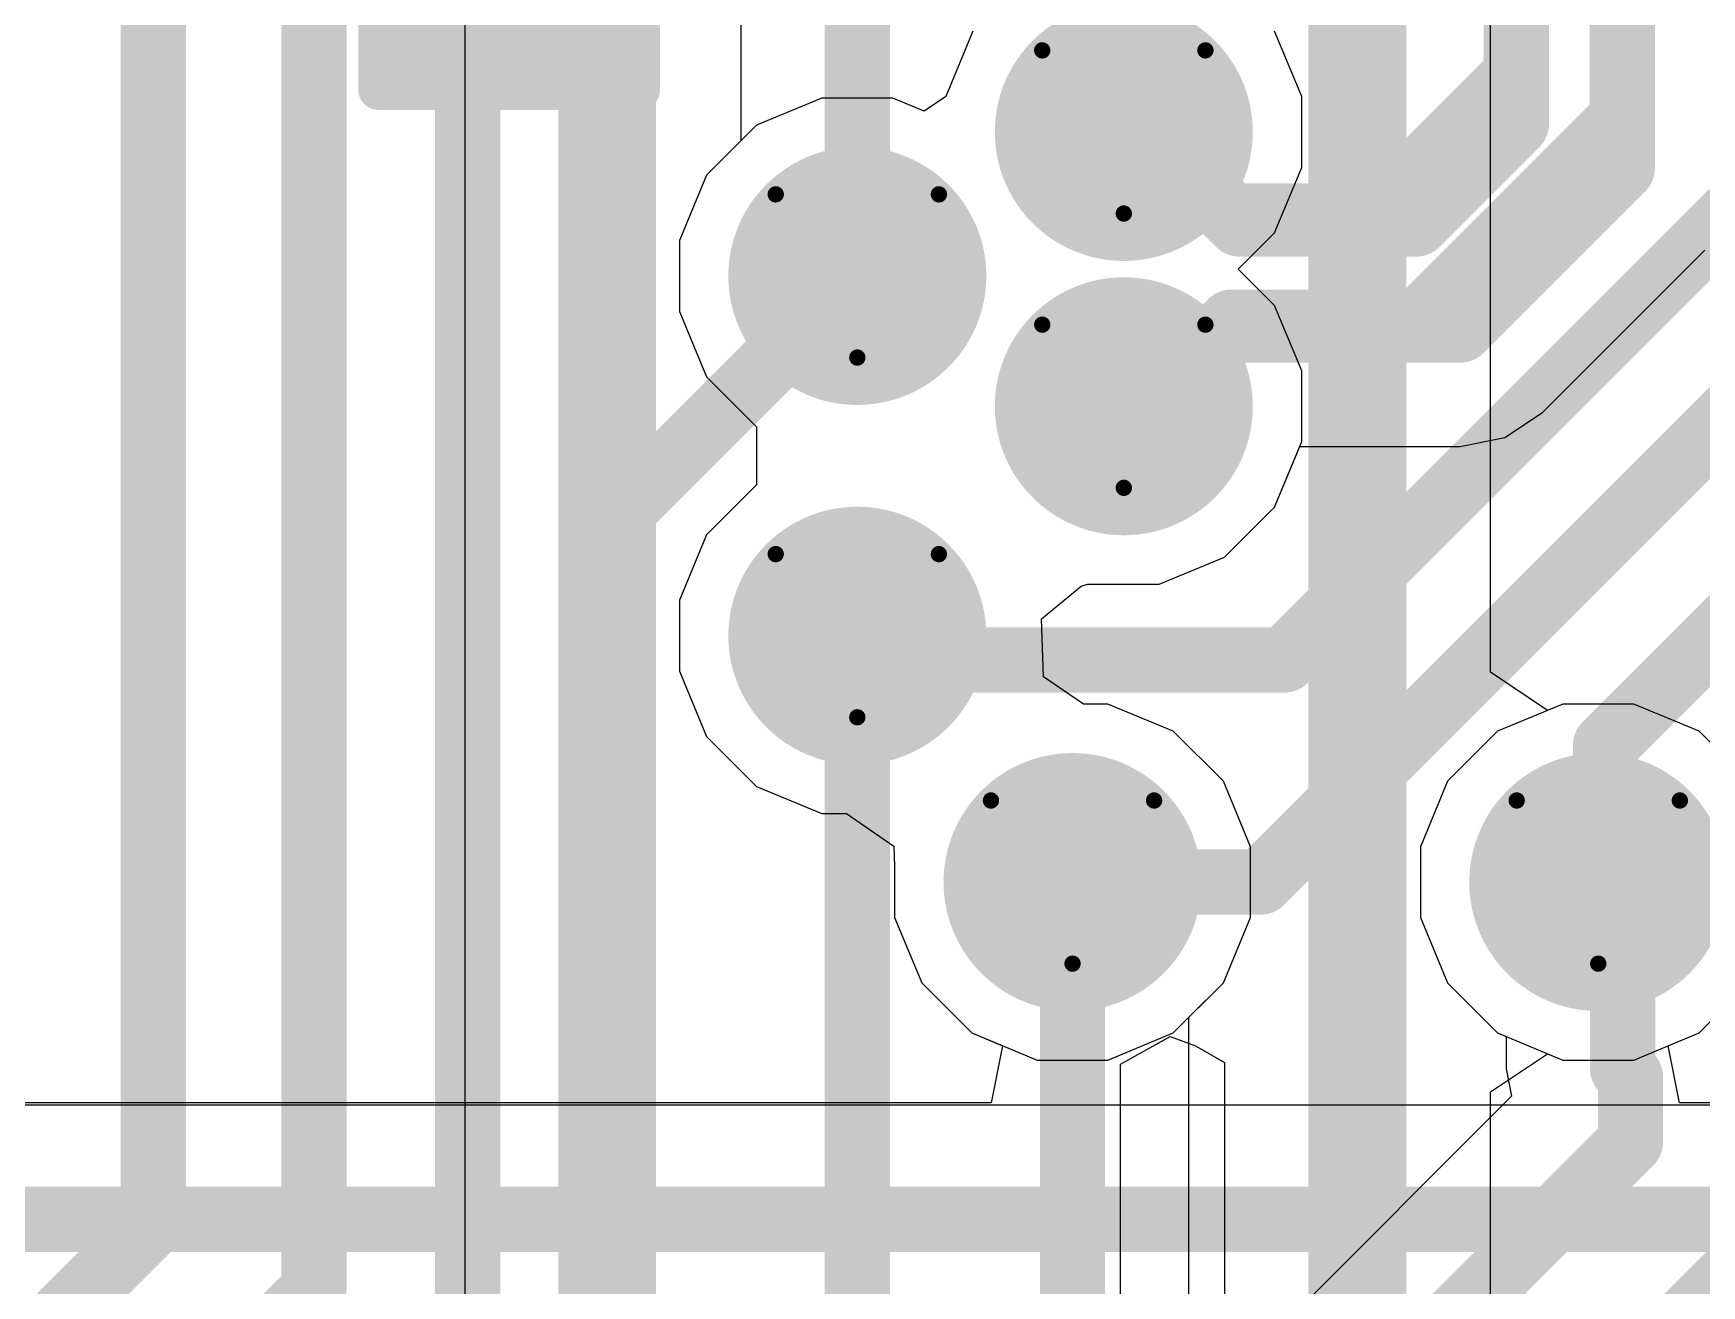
# Model space of a CAD drawing. Header units: inches. Extents: x -6 to 385, y -2 to 102.
# Drawn here: x 42.39 to 47.58, y 26.41 to 30.31 of the extents above; entities that cross this region are included whole.
import ezdxf

# ---------------------------------------------------------------- set-up
doc = ezdxf.new("R2010")
doc.units = ezdxf.units.IN
for name, color, linetype in [('Bottom Layer', 5, 'Continuous'), ('Bottom Overlay', 54, 'Continuous'), ('Bottom Paste', 16, 'Continuous'), ('Bottom Solder', 6, 'Continuous'), ('Drill Drawing', 1, 'Continuous'), ('Layer 1', 16, 'Continuous'), ('Layer 2', 76, 'Continuous'), ('Top Layer', 1, 'Continuous'), ('Top Solder', 216, 'Continuous'), ('Via Holes', 16, 'Continuous')]:
    doc.layers.add(name, color=color, linetype=linetype)

# ---------------------------------------------------------------- blocks, each defined once
blk = doc.blocks.new('C___0402_B_59')
at = {"layer": 'Bottom Layer'}
for points in [[(-0.2413, 0.3175), (-0.2412999999999999, -0.3175), (-0.6985, -0.3175), (-0.6985, 0.3175)], [(0.6985, 0.3175), (0.6985, -0.3175), (0.2413, -0.3175), (0.2412999999999999, 0.3175)]]:
    blk.add_hatch(color=5, dxfattribs=at).paths.add_polyline_path(points)
at = {"layer": 'Bottom Paste'}
for points in [[(-0.2413, 0.3175), (-0.2412999999999999, -0.3175), (-0.6985, -0.3175), (-0.6985, 0.3175)], [(0.6985, 0.3175), (0.6985, -0.3175), (0.2413, -0.3175), (0.2412999999999999, 0.3175)]]:
    blk.add_hatch(color=16, dxfattribs=at).paths.add_polyline_path(points)
at = {"layer": 'Bottom Solder'}
for points in [[(-0.18130012, 0.37749988), (-0.18130012, -0.37749988), (-0.7584998799999999, -0.37749988), (-0.7584998799999999, 0.37749988)], [(0.7584998799999999, 0.37749988), (0.7584998799999999, -0.37749988), (0.18130012, -0.37749988), (0.18130012, 0.37749988)]]:
    blk.add_hatch(color=6, dxfattribs=at).paths.add_polyline_path(points)
at = {"layer": 'Bottom Overlay'}
for points in [[(-0.7874, 0.4064, 0.127, 0.127, 0), (-0.7874, -0.4064, 0.127, 0.127, 0)], [(-0.7874, 0.4064, 0.127, 0.127, 0), (-0.2794, 0.4064, 0.127, 0.127, 0)], [(0.2794, 0.4064, 0.127, 0.127, 0), (0.7874, 0.4064, 0.127, 0.127, 0)], [(0.7874, 0.4064, 0.127, 0.127, 0), (0.7874, -0.4064, 0.127, 0.127, 0)], [(-0.7874, -0.4064, 0.127, 0.127, 0), (-0.2794, -0.4064, 0.127, 0.127, 0)], [(0.2794, -0.4064, 0.127, 0.127, 0), (0.7874, -0.4064, 0.127, 0.127, 0)]]:
    blk.add_lwpolyline(points, format="xyseb", dxfattribs=at)
for points in [[(-0.8191499999999999, 0.4064, 0.0635, 0.0635, 1), (-0.7556499999999999, 0.4064, 0.0635, 0.0635, 1)], [(-0.8191499999999999, 0.4064, 0.0635, 0.0635, 1), (-0.7556499999999999, 0.4064, 0.0635, 0.0635, 1)], [(-0.31115, 0.4064, 0.0635, 0.0635, 1), (-0.24765, 0.4064, 0.0635, 0.0635, 1)], [(0.24765, 0.4064, 0.0635, 0.0635, 1), (0.31115, 0.4064, 0.0635, 0.0635, 1)], [(0.7556499999999999, 0.4064, 0.0635, 0.0635, 1), (0.8191499999999999, 0.4064, 0.0635, 0.0635, 1)], [(0.7556499999999999, 0.4064, 0.0635, 0.0635, 1), (0.8191499999999999, 0.4064, 0.0635, 0.0635, 1)], [(-0.8191499999999999, -0.4064, 0.0635, 0.0635, 1), (-0.7556499999999999, -0.4064, 0.0635, 0.0635, 1)], [(-0.8191499999999999, -0.4064, 0.0635, 0.0635, 1), (-0.7556499999999999, -0.4064, 0.0635, 0.0635, 1)], [(-0.31115, -0.4064, 0.0635, 0.0635, 1), (-0.24765, -0.4064, 0.0635, 0.0635, 1)], [(0.24765, -0.4064, 0.0635, 0.0635, 1), (0.31115, -0.4064, 0.0635, 0.0635, 1)], [(0.7556499999999999, -0.4064, 0.0635, 0.0635, 1), (0.8191499999999999, -0.4064, 0.0635, 0.0635, 1)], [(0.7556499999999999, -0.4064, 0.0635, 0.0635, 1), (0.8191499999999999, -0.4064, 0.0635, 0.0635, 1)]]:
    blk.add_lwpolyline(points, format="xyseb", close=True, dxfattribs=at)

msp = doc.modelspace()

# ---------------------------------------------------------------- hatches: boundary and pattern name
at = {"layer": 'Bottom Layer'}
h = msp.add_hatch(color=5, dxfattribs=at)
edge = h.paths.add_edge_path()
edge.add_arc((45.7807314, 30.00366364), 0.2999994, 0, 360)
h = msp.add_hatch(color=5, dxfattribs=at)
edge = h.paths.add_edge_path()
edge.add_arc((44.95096419999999, 29.55532824), 0.2999994, 0, 360)
h = msp.add_hatch(color=5, dxfattribs=at)
edge = h.paths.add_edge_path()
edge.add_arc((45.7807314, 29.14966484), 0.2999994, 0, 360)
h = msp.add_hatch(color=5, dxfattribs=at)
edge = h.paths.add_edge_path()
edge.add_arc((44.95096419999999, 28.4353), 0.2999994, 0, 360)
h = msp.add_hatch(color=5, dxfattribs=at)
edge = h.paths.add_edge_path()
edge.add_arc((45.62104668, 27.66825048), 0.2999994, 0, 360)
h = msp.add_hatch(color=5, dxfattribs=at)
edge = h.paths.add_edge_path()
edge.add_arc((47.25800048, 27.66825048), 0.2999994, 0, 360)
at = {"layer": 'Bottom Solder'}
h = msp.add_hatch(color=6, dxfattribs=at)
edge = h.paths.add_edge_path()
edge.add_arc((45.7807314, 30.00366364), 0.4015993999999999, 0, 360)
h = msp.add_hatch(color=6, dxfattribs=at)
edge = h.paths.add_edge_path()
edge.add_arc((44.95096419999999, 29.55532824), 0.4015993999999999, 0, 360)
h = msp.add_hatch(color=6, dxfattribs=at)
edge = h.paths.add_edge_path()
edge.add_arc((45.7807314, 29.14966484), 0.4015993999999999, 0, 360)
h = msp.add_hatch(color=6, dxfattribs=at)
edge = h.paths.add_edge_path()
edge.add_arc((44.95096419999999, 28.4353), 0.4015993999999999, 0, 360)
h = msp.add_hatch(color=6, dxfattribs=at)
edge = h.paths.add_edge_path()
edge.add_arc((45.62104668, 27.66825048), 0.4015993999999999, 0, 360)
h = msp.add_hatch(color=6, dxfattribs=at)
edge = h.paths.add_edge_path()
edge.add_arc((47.25800048, 27.66825048), 0.4015993999999999, 0, 360)
at = {"layer": 'Layer 1'}
h = msp.add_hatch(color=16, dxfattribs=at)
edge = h.paths.add_edge_path()
edge.add_arc((45.7807314, 30.00366364), 0.2999994, 0, 360)
h = msp.add_hatch(color=16, dxfattribs=at)
edge = h.paths.add_edge_path()
edge.add_arc((44.95096419999999, 29.55532824), 0.2999994, 0, 360)
h = msp.add_hatch(color=16, dxfattribs=at)
edge = h.paths.add_edge_path()
edge.add_arc((45.7807314, 29.14966484), 0.2999994, 0, 360)
h = msp.add_hatch(color=16, dxfattribs=at)
edge = h.paths.add_edge_path()
edge.add_arc((44.95096419999999, 28.4353), 0.2999994, 0, 360)
h = msp.add_hatch(color=16, dxfattribs=at)
edge = h.paths.add_edge_path()
edge.add_arc((45.62104668, 27.66825048), 0.2999994, 0, 360)
h = msp.add_hatch(color=16, dxfattribs=at)
edge = h.paths.add_edge_path()
edge.add_arc((47.25800048, 27.66825048), 0.2999994, 0, 360)
at = {"layer": 'Layer 2'}
h = msp.add_hatch(color=76, dxfattribs=at)
edge = h.paths.add_edge_path()
edge.add_arc((45.7807314, 30.00366364), 0.2999994, 0, 360)
h = msp.add_hatch(color=76, dxfattribs=at)
edge = h.paths.add_edge_path()
edge.add_arc((44.95096419999999, 29.55532824), 0.2999994, 0, 360)
h = msp.add_hatch(color=76, dxfattribs=at)
edge = h.paths.add_edge_path()
edge.add_arc((45.7807314, 29.14966484), 0.2999994, 0, 360)
h = msp.add_hatch(color=76, dxfattribs=at)
edge = h.paths.add_edge_path()
edge.add_arc((44.95096419999999, 28.4353), 0.2999994, 0, 360)
h = msp.add_hatch(color=76, dxfattribs=at)
edge = h.paths.add_edge_path()
edge.add_arc((45.62104668, 27.66825048), 0.2999994, 0, 360)
h = msp.add_hatch(color=76, dxfattribs=at)
edge = h.paths.add_edge_path()
edge.add_arc((47.25800048, 27.66825048), 0.2999994, 0, 360)
at = {"layer": 'Top Layer'}
h = msp.add_hatch(color=1, dxfattribs=at)
edge = h.paths.add_edge_path()
edge.add_arc((45.7807314, 30.00366364), 0.2999994, 0, 360)
h = msp.add_hatch(color=1, dxfattribs=at)
edge = h.paths.add_edge_path()
edge.add_arc((44.95096419999999, 29.55532824), 0.2999994, 0, 360)
h = msp.add_hatch(color=1, dxfattribs=at)
edge = h.paths.add_edge_path()
edge.add_arc((45.7807314, 29.14966484), 0.2999994, 0, 360)
h = msp.add_hatch(color=1, dxfattribs=at)
edge = h.paths.add_edge_path()
edge.add_arc((44.95096419999999, 28.4353), 0.2999994, 0, 360)
h = msp.add_hatch(color=1, dxfattribs=at)
edge = h.paths.add_edge_path()
edge.add_arc((45.62104668, 27.66825048), 0.2999994, 0, 360)
h = msp.add_hatch(color=1, dxfattribs=at)
edge = h.paths.add_edge_path()
edge.add_arc((47.25800048, 27.66825048), 0.2999994, 0, 360)
at = {"layer": 'Top Solder'}
h = msp.add_hatch(color=216, dxfattribs=at)
edge = h.paths.add_edge_path()
edge.add_arc((45.7807314, 30.00366364), 0.4015993999999999, 0, 360)
h = msp.add_hatch(color=216, dxfattribs=at)
edge = h.paths.add_edge_path()
edge.add_arc((44.95096419999999, 29.55532824), 0.4015993999999999, 0, 360)
h = msp.add_hatch(color=216, dxfattribs=at)
edge = h.paths.add_edge_path()
edge.add_arc((45.7807314, 29.14966484), 0.4015993999999999, 0, 360)
h = msp.add_hatch(color=216, dxfattribs=at)
edge = h.paths.add_edge_path()
edge.add_arc((44.95096419999999, 28.4353), 0.4015993999999999, 0, 360)
h = msp.add_hatch(color=216, dxfattribs=at)
edge = h.paths.add_edge_path()
edge.add_arc((45.62104668, 27.66825048), 0.4015993999999999, 0, 360)
h = msp.add_hatch(color=216, dxfattribs=at)
edge = h.paths.add_edge_path()
edge.add_arc((47.25800048, 27.66825048), 0.4015993999999999, 0, 360)
at = {"layer": 'Via Holes'}
h = msp.add_hatch(color=7, dxfattribs=at)
edge = h.paths.add_edge_path()
edge.add_arc((45.7807314, 30.00366364), 0.1499997, 0, 360)
h = msp.add_hatch(color=7, dxfattribs=at)
edge = h.paths.add_edge_path()
edge.add_arc((44.95096419999999, 29.55532824), 0.1499997, 0, 360)
h = msp.add_hatch(color=7, dxfattribs=at)
edge = h.paths.add_edge_path()
edge.add_arc((45.7807314, 29.14966484), 0.1499997, 0, 360)
h = msp.add_hatch(color=7, dxfattribs=at)
edge = h.paths.add_edge_path()
edge.add_arc((44.95096419999999, 28.4353), 0.1499997, 0, 360)
h = msp.add_hatch(color=7, dxfattribs=at)
edge = h.paths.add_edge_path()
edge.add_arc((45.62104668, 27.66825048), 0.1499997, 0, 360)
h = msp.add_hatch(color=7, dxfattribs=at)
edge = h.paths.add_edge_path()
edge.add_arc((47.25800048, 27.66825048), 0.1499997, 0, 360)

# ---------------------------------------------------------------- linework, layer by layer
at = {"layer": 'Bottom Layer'}
for p, q in [((44.58839698, 30.43364246), (44.58839698, 29.97623418)), ((44.58839698, 29.97623418), (44.4813055, 29.86914269999999)), ((44.4813055, 29.86914269999999), (44.39696479999999, 29.66552614)), ((44.39696479999999, 29.66552614), (44.39696479999999, 29.44513034)), ((44.39696479999999, 29.44513034), (44.4813055, 29.24151378)), ((44.4813055, 29.24151378), (44.6371472, 29.08567208)), ((44.6371472, 29.08567208), (44.6371472, 28.90495616)), ((44.6371472, 28.90495616), (44.4813055, 28.74911446)), ((44.4813055, 28.74911446), (44.39696479999999, 28.5454979)), ((44.39696479999999, 28.5454979), (44.39696479999999, 28.3251021)), ((44.39696479999999, 28.3251021), (44.4813055, 28.12148554)), ((44.4813055, 28.12148554), (44.63714974, 27.9656413)), ((44.63714974, 27.9656413), (44.8407663, 27.8813006)), ((44.8407663, 27.8813006), (44.91719998, 27.8813006)), ((44.91719998, 27.8813006), (45.06479176, 27.77999524)), ((45.06479176, 27.77999524), (45.06704728, 27.71703372)), ((45.06704728, 27.71703372), (45.06704728, 27.55805258)), ((45.06704728, 27.55805258), (45.15138798, 27.35443602)), ((45.15138798, 27.35443602), (45.30723222, 27.19859178)), ((47.57181494, 27.19859178), (47.72765918, 27.35443602)), ((45.30723222, 27.19859178), (45.40345504, 27.1587341)), ((47.47559211999999, 27.1587341), (47.57181494, 27.19859178)), ((45.40345504, 27.1587341), (45.36808808, 26.9809341)), ((47.51095908, 26.9809341), (47.47559211999999, 27.1587341)), ((45.36808808, 26.9809341), (35.37548169999999, 26.9809341)), ((37.33438812, 26.9748), (51.45236851999999, 26.9748)), ((49.98031151999999, 26.9809341), (47.51095908, 26.9809341))]:
    msp.add_line(p, q, dxfattribs=at)
for points in [[(47.00290065999999, 30.18439988, 0.2032, 0.2032, 0), (47.00290065999999, 30.56429752, 0.2032, 0.2032, 0)], [(47.33310066, 30.0476285, 0.2032, 0.2032, 0), (47.33310066, 30.56430006, 0.2032, 0.2032, 0)], [(44.95096419999999, 29.55532824, 0.2032, 0.2032, 0), (44.95096419999999, 30.43365516, 0.2032, 0.2032, 0)], [(46.56026502, 29.74176424, 0.2032, 0.2032, 0), (47.00290065999999, 30.18439988, 0.2032, 0.2032, 0)], [(46.69703639999999, 29.41156424, 0.2032, 0.2032, 0), (47.33310066, 30.0476285, 0.2032, 0.2032, 0)], [(45.7807314, 30.00366364, 0.2032, 0.2032, 0), (45.85388847999999, 30.00366364, 0.2032, 0.2032, 0)], [(45.85388847999999, 30.00366364, 0.2032, 0.2032, 0), (46.11578787999999, 29.74176424, 0.2032, 0.2032, 0)], [(46.28045354, 28.35937686, 0.2032, 0.2032, 0), (47.76799946, 29.84692278, 0.2032, 0.2032, 0)], [(46.11578787999999, 29.74176424, 0.2032, 0.2032, 0), (46.56026502, 29.74176424, 0.2032, 0.2032, 0)], [(46.20701451999999, 27.66825048, 0.2032, 0.2032, 0), (48.16800119999999, 29.62923716, 0.2032, 0.2032, 0)], [(45.85388847999999, 29.14966484, 0.2032, 0.2032, 0), (46.11578787999999, 29.41156424, 0.2032, 0.2032, 0)], [(46.11578787999999, 29.41156424, 0.2032, 0.2032, 0), (46.69703639999999, 29.41156424, 0.2032, 0.2032, 0)], [(47.28068522, 28.09448026, 0.2032, 0.2032, 0), (48.5680004, 29.38179543999999, 0.2032, 0.2032, 0)], [(45.7807314, 29.14966484, 0.2032, 0.2032, 0), (45.85388847999999, 29.14966484, 0.2032, 0.2032, 0)], [(44.95096419999999, 28.4353, 0.2032, 0.2032, 0), (45.02688733999999, 28.35937686, 0.2032, 0.2032, 0)], [(45.02688733999999, 28.35937686, 0.2032, 0.2032, 0), (46.28045354, 28.35937686, 0.2032, 0.2032, 0)], [(47.28068522, 27.69093522, 0.2032, 0.2032, 0), (47.28068522, 28.09448026, 0.2032, 0.2032, 0)], [(47.25800048, 27.66825048, 0.2032, 0.2032, 0), (47.28068522, 27.69093522, 0.2032, 0.2032, 0)], [(45.62104668, 27.66825048, 0.2032, 0.2032, 0), (46.20701451999999, 27.66825048, 0.2032, 0.2032, 0)], [(35.37546391999999, 26.61836688, 0.2032, 0.2032, 0), (50.28391264, 26.61836688, 0.2032, 0.2032, 0)]]:
    msp.add_lwpolyline(points, format="xyseb", dxfattribs=at)
for points in [[(46.95210066, 30.18439988, 0.1016, 0.1016, 1), (47.05370066, 30.18439988, 0.1016, 0.1016, 1)], [(46.95210066, 30.18439988, 0.1016, 0.1016, 1), (47.05370066, 30.18439988, 0.1016, 0.1016, 1)], [(47.28230066, 30.0476285, 0.1016, 0.1016, 1), (47.38390066, 30.0476285, 0.1016, 0.1016, 1)], [(47.28230066, 30.0476285, 0.1016, 0.1016, 1), (47.38390066, 30.0476285, 0.1016, 0.1016, 1)], [(45.7299314, 30.00366364, 0.1016, 0.1016, 1), (45.8315314, 30.00366364, 0.1016, 0.1016, 1)], [(45.80308848, 30.00366364, 0.1016, 0.1016, 1), (45.90468848, 30.00366364, 0.1016, 0.1016, 1)], [(45.80308848, 30.00366364, 0.1016, 0.1016, 1), (45.90468848, 30.00366364, 0.1016, 0.1016, 1)], [(46.06498788, 29.74176424, 0.1016, 0.1016, 1), (46.16658787999999, 29.74176424, 0.1016, 0.1016, 1)], [(46.06498788, 29.74176424, 0.1016, 0.1016, 1), (46.16658787999999, 29.74176424, 0.1016, 0.1016, 1)], [(46.50946501999999, 29.74176424, 0.1016, 0.1016, 1), (46.61106502, 29.74176424, 0.1016, 0.1016, 1)], [(46.50946501999999, 29.74176424, 0.1016, 0.1016, 1), (46.61106502, 29.74176424, 0.1016, 0.1016, 1)], [(44.9001642, 29.55532824, 0.1016, 0.1016, 1), (45.0017642, 29.55532824, 0.1016, 0.1016, 1)], [(46.06498788, 29.41156424, 0.1016, 0.1016, 1), (46.16658787999999, 29.41156424, 0.1016, 0.1016, 1)], [(46.06498788, 29.41156424, 0.1016, 0.1016, 1), (46.16658787999999, 29.41156424, 0.1016, 0.1016, 1)], [(46.64623639999999, 29.41156424, 0.1016, 0.1016, 1), (46.7478364, 29.41156424, 0.1016, 0.1016, 1)], [(46.64623639999999, 29.41156424, 0.1016, 0.1016, 1), (46.7478364, 29.41156424, 0.1016, 0.1016, 1)], [(45.7299314, 29.14966484, 0.1016, 0.1016, 1), (45.8315314, 29.14966484, 0.1016, 0.1016, 1)], [(45.80308848, 29.14966484, 0.1016, 0.1016, 1), (45.90468848, 29.14966484, 0.1016, 0.1016, 1)], [(45.80308848, 29.14966484, 0.1016, 0.1016, 1), (45.90468848, 29.14966484, 0.1016, 0.1016, 1)], [(44.9001642, 28.4353, 0.1016, 0.1016, 1), (45.0017642, 28.4353, 0.1016, 0.1016, 1)], [(44.97608733999999, 28.35937686, 0.1016, 0.1016, 1), (45.07768734, 28.35937686, 0.1016, 0.1016, 1)], [(44.97608733999999, 28.35937686, 0.1016, 0.1016, 1), (45.07768734, 28.35937686, 0.1016, 0.1016, 1)], [(46.22965354, 28.35937686, 0.1016, 0.1016, 1), (46.33125354, 28.35937686, 0.1016, 0.1016, 1)], [(46.22965354, 28.35937686, 0.1016, 0.1016, 1), (46.33125354, 28.35937686, 0.1016, 0.1016, 1)], [(47.22988522, 28.09448026, 0.1016, 0.1016, 1), (47.33148522, 28.09448026, 0.1016, 0.1016, 1)], [(47.22988522, 28.09448026, 0.1016, 0.1016, 1), (47.33148522, 28.09448026, 0.1016, 0.1016, 1)], [(47.22988522, 27.69093522, 0.1016, 0.1016, 1), (47.33148522, 27.69093522, 0.1016, 0.1016, 1)], [(47.22988522, 27.69093522, 0.1016, 0.1016, 1), (47.33148522, 27.69093522, 0.1016, 0.1016, 1)], [(45.57024668, 27.66825048, 0.1016, 0.1016, 1), (45.67184668, 27.66825048, 0.1016, 0.1016, 1)], [(46.15621452, 27.66825048, 0.1016, 0.1016, 1), (46.25781452, 27.66825048, 0.1016, 0.1016, 1)], [(46.15621452, 27.66825048, 0.1016, 0.1016, 1), (46.25781452, 27.66825048, 0.1016, 0.1016, 1)], [(47.20720048, 27.66825048, 0.1016, 0.1016, 1), (47.30880048, 27.66825048, 0.1016, 0.1016, 1)]]:
    msp.add_lwpolyline(points, format="xyseb", close=True, dxfattribs=at)
at = {"layer": 'Drill Drawing'}
for points in [[(45.5267314, 30.25766364, 0.0508, 0.0508, 0), (46.0347314, 30.25766364, 0.0508, 0.0508, 0)], [(45.5267314, 30.25766364, 0.0508, 0.0508, 0), (45.7807314, 29.74966364, 0.0508, 0.0508, 0)], [(45.7807314, 29.74966364, 0.0508, 0.0508, 0), (46.0347314, 30.25766364, 0.0508, 0.0508, 0)], [(44.6969642, 29.80932824, 0.0508, 0.0508, 0), (45.2049642, 29.80932824, 0.0508, 0.0508, 0)], [(44.6969642, 29.80932824, 0.0508, 0.0508, 0), (44.95096419999999, 29.30132824, 0.0508, 0.0508, 0)], [(44.95096419999999, 29.30132824, 0.0508, 0.0508, 0), (45.2049642, 29.80932824, 0.0508, 0.0508, 0)], [(45.5267314, 29.40366483999999, 0.0508, 0.0508, 0), (46.0347314, 29.40366483999999, 0.0508, 0.0508, 0)], [(45.5267314, 29.40366483999999, 0.0508, 0.0508, 0), (45.7807314, 28.89566484, 0.0508, 0.0508, 0)], [(45.7807314, 28.89566484, 0.0508, 0.0508, 0), (46.0347314, 29.40366483999999, 0.0508, 0.0508, 0)], [(44.6969642, 28.6893, 0.0508, 0.0508, 0), (45.2049642, 28.6893, 0.0508, 0.0508, 0)], [(44.6969642, 28.6893, 0.0508, 0.0508, 0), (44.95096419999999, 28.1813, 0.0508, 0.0508, 0)], [(44.95096419999999, 28.1813, 0.0508, 0.0508, 0), (45.2049642, 28.6893, 0.0508, 0.0508, 0)], [(45.36704668, 27.92225048, 0.0508, 0.0508, 0), (45.87504668, 27.92225048, 0.0508, 0.0508, 0)], [(45.36704668, 27.92225048, 0.0508, 0.0508, 0), (45.62104668, 27.41425048, 0.0508, 0.0508, 0)], [(45.62104668, 27.41425048, 0.0508, 0.0508, 0), (45.87504668, 27.92225048, 0.0508, 0.0508, 0)], [(47.00400047999999, 27.92225048, 0.0508, 0.0508, 0), (47.51200048, 27.92225048, 0.0508, 0.0508, 0)], [(47.00400047999999, 27.92225048, 0.0508, 0.0508, 0), (47.25800048, 27.41425048, 0.0508, 0.0508, 0)], [(47.25800048, 27.41425048, 0.0508, 0.0508, 0), (47.51200048, 27.92225048, 0.0508, 0.0508, 0)]]:
    msp.add_lwpolyline(points, format="xyseb", dxfattribs=at)
for points in [[(45.51403139999999, 30.25766364, 0.0254, 0.0254, 1), (45.5394314, 30.25766364, 0.0254, 0.0254, 1)], [(45.51403139999999, 30.25766364, 0.0254, 0.0254, 1), (45.5394314, 30.25766364, 0.0254, 0.0254, 1)], [(46.0220314, 30.25766364, 0.0254, 0.0254, 1), (46.0474314, 30.25766364, 0.0254, 0.0254, 1)], [(46.0220314, 30.25766364, 0.0254, 0.0254, 1), (46.0474314, 30.25766364, 0.0254, 0.0254, 1)], [(44.68426419999999, 29.80932824, 0.0254, 0.0254, 1), (44.7096642, 29.80932824, 0.0254, 0.0254, 1)], [(44.68426419999999, 29.80932824, 0.0254, 0.0254, 1), (44.7096642, 29.80932824, 0.0254, 0.0254, 1)], [(45.1922642, 29.80932824, 0.0254, 0.0254, 1), (45.2176642, 29.80932824, 0.0254, 0.0254, 1)], [(45.1922642, 29.80932824, 0.0254, 0.0254, 1), (45.2176642, 29.80932824, 0.0254, 0.0254, 1)], [(45.7680314, 29.74966364, 0.0254, 0.0254, 1), (45.7934314, 29.74966364, 0.0254, 0.0254, 1)], [(45.7680314, 29.74966364, 0.0254, 0.0254, 1), (45.7934314, 29.74966364, 0.0254, 0.0254, 1)], [(45.51403139999999, 29.40366483999999, 0.0254, 0.0254, 1), (45.5394314, 29.40366483999999, 0.0254, 0.0254, 1)], [(45.51403139999999, 29.40366483999999, 0.0254, 0.0254, 1), (45.5394314, 29.40366483999999, 0.0254, 0.0254, 1)], [(46.0220314, 29.40366483999999, 0.0254, 0.0254, 1), (46.0474314, 29.40366483999999, 0.0254, 0.0254, 1)], [(46.0220314, 29.40366483999999, 0.0254, 0.0254, 1), (46.0474314, 29.40366483999999, 0.0254, 0.0254, 1)], [(44.9382642, 29.30132824, 0.0254, 0.0254, 1), (44.9636642, 29.30132824, 0.0254, 0.0254, 1)], [(44.9382642, 29.30132824, 0.0254, 0.0254, 1), (44.9636642, 29.30132824, 0.0254, 0.0254, 1)], [(45.7680314, 28.89566484, 0.0254, 0.0254, 1), (45.7934314, 28.89566484, 0.0254, 0.0254, 1)], [(45.7680314, 28.89566484, 0.0254, 0.0254, 1), (45.7934314, 28.89566484, 0.0254, 0.0254, 1)], [(44.68426419999999, 28.6893, 0.0254, 0.0254, 1), (44.7096642, 28.6893, 0.0254, 0.0254, 1)], [(44.68426419999999, 28.6893, 0.0254, 0.0254, 1), (44.7096642, 28.6893, 0.0254, 0.0254, 1)], [(45.1922642, 28.6893, 0.0254, 0.0254, 1), (45.2176642, 28.6893, 0.0254, 0.0254, 1)], [(45.1922642, 28.6893, 0.0254, 0.0254, 1), (45.2176642, 28.6893, 0.0254, 0.0254, 1)], [(44.9382642, 28.1813, 0.0254, 0.0254, 1), (44.9636642, 28.1813, 0.0254, 0.0254, 1)], [(44.9382642, 28.1813, 0.0254, 0.0254, 1), (44.9636642, 28.1813, 0.0254, 0.0254, 1)], [(45.35434668, 27.92225048, 0.0254, 0.0254, 1), (45.37974668, 27.92225048, 0.0254, 0.0254, 1)], [(45.35434668, 27.92225048, 0.0254, 0.0254, 1), (45.37974668, 27.92225048, 0.0254, 0.0254, 1)], [(45.86234668, 27.92225048, 0.0254, 0.0254, 1), (45.88774668, 27.92225048, 0.0254, 0.0254, 1)], [(45.86234668, 27.92225048, 0.0254, 0.0254, 1), (45.88774668, 27.92225048, 0.0254, 0.0254, 1)], [(46.99130048, 27.92225048, 0.0254, 0.0254, 1), (47.01670048, 27.92225048, 0.0254, 0.0254, 1)], [(46.99130048, 27.92225048, 0.0254, 0.0254, 1), (47.01670048, 27.92225048, 0.0254, 0.0254, 1)], [(47.49930048, 27.92225048, 0.0254, 0.0254, 1), (47.52470047999999, 27.92225048, 0.0254, 0.0254, 1)], [(47.49930048, 27.92225048, 0.0254, 0.0254, 1), (47.52470047999999, 27.92225048, 0.0254, 0.0254, 1)], [(45.60834668, 27.41425048, 0.0254, 0.0254, 1), (45.63374667999999, 27.41425048, 0.0254, 0.0254, 1)], [(45.60834668, 27.41425048, 0.0254, 0.0254, 1), (45.63374667999999, 27.41425048, 0.0254, 0.0254, 1)], [(47.24530048, 27.41425048, 0.0254, 0.0254, 1), (47.27070048, 27.41425048, 0.0254, 0.0254, 1)], [(47.24530048, 27.41425048, 0.0254, 0.0254, 1), (47.27070048, 27.41425048, 0.0254, 0.0254, 1)]]:
    msp.add_lwpolyline(points, format="xyseb", close=True, dxfattribs=at)
at = {"layer": 'Layer 1'}
for p, q in [((45.3110727, 30.3174781), (45.226732, 30.11386408)), ((46.3347308, 30.11386154), (46.2503901, 30.3174781)), ((44.8407663, 30.10932764), (44.63714974, 30.02498694)), ((45.0611621, 30.10932764), (44.8407663, 30.10932764)), ((45.1591807, 30.06872574), (45.0611621, 30.10932764)), ((45.226732, 30.11386408), (45.1591807, 30.06872574)), ((46.3347308, 29.89346574), (46.3347308, 30.11386154)), ((44.63714974, 30.02498694), (44.4813055, 29.86914269999999)), ((44.4813055, 29.86914269999999), (44.39696479999999, 29.66552614)), ((46.2503901, 29.68984918), (46.3347308, 29.89346574)), ((44.39696479999999, 29.66552614), (44.39696479999999, 29.44513034)), ((46.13720515999999, 29.57666424), (46.2503901, 29.68984918)), ((46.2503901, 29.4634793), (46.13720515999999, 29.57666424)), ((46.3347308, 29.25986274), (46.2503901, 29.4634793)), ((44.39696479999999, 29.44513034), (44.4813055, 29.24151378)), ((46.3347308, 29.03946694), (46.3347308, 29.25986274)), ((44.4813055, 29.24151378), (44.6371472, 29.08567208)), ((44.6371472, 29.08567208), (44.6371472, 28.90495616)), ((46.2503901, 28.83585038), (46.3347308, 29.03946694)), ((44.6371472, 28.90495616), (44.4813055, 28.74911446)), ((46.09454586, 28.68000614), (46.2503901, 28.83585038)), ((44.4813055, 28.74911446), (44.39696479999999, 28.5454979)), ((45.8909293, 28.59566544), (46.09454586, 28.68000614)), ((45.52439206, 28.48783228), (45.64759984, 28.58952626)), ((45.64759984, 28.58952626), (45.66923048, 28.59620392)), ((45.66923048, 28.59620392), (45.6705335, 28.59566544)), ((45.6705335, 28.59566544), (45.8909293, 28.59566544)), ((44.39696479999999, 28.5454979), (44.39696479999999, 28.3251021)), ((45.53025946, 28.3077412), (45.52439206, 28.48783228)), ((44.39696479999999, 28.3251021), (44.4813055, 28.12148554)), ((45.65481089999999, 28.22224988), (45.53025946, 28.3077412)), ((45.73124458, 28.22224988), (45.65481089999999, 28.22224988)), ((45.93486114, 28.13790918), (45.73124458, 28.22224988)), ((47.14780258, 28.22224988), (46.94418602, 28.13790918)), ((47.36819838, 28.22224988), (47.14780258, 28.22224988)), ((47.57181494, 28.13790918), (47.36819838, 28.22224988)), ((44.4813055, 28.12148554), (44.63714974, 27.9656413)), ((46.09070538, 27.98206494), (45.93486114, 28.13790918)), ((46.94418602, 28.13790918), (46.78834178, 27.98206494)), ((47.69699376, 28.01273036), (47.57181494, 28.13790918)), ((44.63714974, 27.9656413), (44.8407663, 27.8813006)), ((46.17504608, 27.77844838), (46.09070538, 27.98206494)), ((46.78834178, 27.98206494), (46.70400108, 27.77844838)), ((44.8407663, 27.8813006), (44.91719998, 27.8813006)), ((44.91719998, 27.8813006), (45.06479176, 27.77999524)), ((45.06479176, 27.77999524), (45.06704728, 27.71703372)), ((46.17504608, 27.55805258), (46.17504608, 27.77844838)), ((46.70400108, 27.77844838), (46.70400108, 27.55805258)), ((45.06704728, 27.71703372), (45.06704728, 27.55805258)), ((45.06704728, 27.55805258), (45.15138798, 27.35443602)), ((46.09070538, 27.35443602), (46.17504608, 27.55805258)), ((46.70400108, 27.55805258), (46.78834178, 27.35443602)), ((45.15138798, 27.35443602), (45.30723222, 27.19859178)), ((45.93486114, 27.19859178), (46.09070538, 27.35443602)), ((46.78834178, 27.35443602), (46.94418602, 27.19859178)), ((47.57181494, 27.19859178), (47.72765918, 27.35443602)), ((45.30723222, 27.19859178), (45.51084878, 27.11425108)), ((45.73124458, 27.11425108), (45.93486114, 27.19859178)), ((46.94418602, 27.19859178), (47.14780258, 27.11425108)), ((47.36819838, 27.11425108), (47.57181494, 27.19859178)), ((45.51084878, 27.11425108), (45.73124458, 27.11425108)), ((47.14780258, 27.11425108), (47.36819838, 27.11425108))]:
    msp.add_line(p, q, dxfattribs=at)
at = {"layer": 'Layer 2'}
for p, q in [((43.72897527999999, 32.0646171), (43.72897782, 8.16223158)), ((46.92252997999999, 28.32138862), (46.92252997999999, 31.19836788)), ((47.10033252, 28.20258774), (46.92252997999999, 28.32138862)), ((47.14780258, 28.22224988), (47.10033252, 28.20258774)), ((47.36819838, 28.22224988), (47.14780258, 28.22224988)), ((47.57181494, 28.13790918), (47.36819838, 28.22224988)), ((47.69699376, 28.01273036), (47.57181494, 28.13790918)), ((47.57181494, 27.19859178), (47.72765918, 27.35443602)), ((45.7708, 27.10129454), (45.92507452, 27.1874361)), ((45.92507452, 27.1874361), (46.00407106, 27.15830992)), ((47.36819838, 27.11425108), (47.57181494, 27.19859178)), ((46.00407106, 27.15830992), (46.09380418, 27.10608498)), ((46.92252997999999, 27.01511233999999), (47.10033252, 27.13391322)), ((47.10033252, 27.13391322), (47.14780258, 27.11425108)), ((47.14780258, 27.11425108), (47.36819838, 27.11425108)), ((45.7708, 12.35436442), (45.7708, 27.10129454)), ((46.09380418, 27.10608498), (46.09380418, 14.86907364)), ((46.92252997999999, 16.82354776), (46.92252997999999, 27.01511233999999))]:
    msp.add_line(p, q, dxfattribs=at)
for points in [[(44.17211892, 12.8365631, 0.3048, 0.3048, 0), (44.17211892, 32.36609478, 0.3048, 0.3048, 0)], [(46.50816708, 14.86907364, 0.3048, 0.3048, 0), (46.50816708, 31.26816454, 0.3048, 0.3048, 0)]]:
    msp.add_lwpolyline(points, format="xyseb", dxfattribs=at)
at = {"layer": 'Top Layer'}
for p, q in [((47.39604694, 29.44193756), (47.58946793999999, 29.6353611)), ((47.08469374, 29.13058944), (47.39602408, 29.44192232)), ((47.39602408, 29.44192232), (47.39604694, 29.44193756)), ((46.96706634, 29.05199675999999), (47.08469374, 29.13058944)), ((46.82831883999999, 29.02439458), (46.96706634, 29.05199675999999)), ((46.2503901, 28.83585038), (46.32848748, 29.02439712)), ((46.32848748, 29.02439712), (46.82830614, 29.02439712)), ((46.82830614, 29.02439712), (46.82831883999999, 29.02439458)), ((46.09454586, 28.68000614), (46.2503901, 28.83585038)), ((45.8909293, 28.59566544), (46.09454586, 28.68000614)), ((45.52439206, 28.48783228), (45.64759984, 28.58952626)), ((45.64759984, 28.58952626), (45.66923048, 28.59620392)), ((45.66923048, 28.59620392), (45.6705335, 28.59566544)), ((45.6705335, 28.59566544), (45.8909293, 28.59566544)), ((45.53025946, 28.3077412), (45.52439206, 28.48783228)), ((45.65481089999999, 28.22224988), (45.53025946, 28.3077412)), ((45.73124458, 28.22224988), (45.65481089999999, 28.22224988)), ((45.93486114, 28.13790918), (45.73124458, 28.22224988)), ((47.14780258, 28.22224988), (46.94418602, 28.13790918)), ((47.36819838, 28.22224988), (47.14780258, 28.22224988)), ((47.57181494, 28.13790918), (47.36819838, 28.22224988)), ((46.09070538, 27.98206494), (45.93486114, 28.13790918)), ((46.94418602, 28.13790918), (46.78834178, 27.98206494)), ((47.60072521999999, 28.1089989), (47.57181494, 28.13790918)), ((46.17504608, 27.77844838), (46.09070538, 27.98206494)), ((46.78834178, 27.98206494), (46.70400108, 27.77844838)), ((46.17504608, 27.55805258), (46.17504608, 27.77844838)), ((46.70400108, 27.77844838), (46.70400108, 27.55805258)), ((46.09070538, 27.35443602), (46.17504608, 27.55805258)), ((46.70400108, 27.55805258), (46.78834178, 27.35443602)), ((45.98361389999999, 27.24734454), (46.09070538, 27.35443602)), ((46.78834178, 27.35443602), (46.94418602, 27.19859178)), ((45.98361389999999, 26.2292846), (45.98361389999999, 27.24734454)), ((46.94418602, 27.19859178), (46.9713564, 27.18733704)), ((46.9713564, 27.18733704), (46.9713564, 27.08659556)), ((46.9713564, 27.08659556), (46.97135386, 27.08658286)), ((46.97135386, 27.08658286), (46.98825756, 27.00161986)), ((46.98825756, 27.00161986), (46.14788077999999, 26.16124308))]:
    msp.add_line(p, q, dxfattribs=at)
for points in [[(42.75898992, 26.60595644, 0.2032, 0.2032, 0), (42.75898992, 32.33919872, 0.2032, 0.2032, 0)], [(43.25899146, 26.39884738, 0.2032, 0.2032, 0), (43.25899146, 31.93019014, 0.2032, 0.2032, 0)], [(47.00290065999999, 30.02851246, 0.2032, 0.2032, 0), (47.00290065999999, 31.76363218, 0.2032, 0.2032, 0)], [(47.33310066, 29.89174108, 0.2032, 0.2032, 0), (47.33310066, 31.76363218, 0.2032, 0.2032, 0)], [(43.73777892, 26.17052932, 0.2032, 0.2032, 0), (43.73777892, 31.38983816, 0.2032, 0.2032, 0)], [(46.69154746, 29.71716434, 0.2032, 0.2032, 0), (47.00289558, 30.02851246, 0.2032, 0.2032, 0)], [(47.00289558, 30.02851246, 0.2032, 0.2032, 0), (47.00290065999999, 30.02851246, 0.2032, 0.2032, 0)], [(45.7807314, 30.00366364, 0.2032, 0.2032, 0), (45.85388847999999, 30.00366364, 0.2032, 0.2032, 0)], [(45.85388847999999, 30.00366364, 0.2032, 0.2032, 0), (46.14038778, 29.71716434, 0.2032, 0.2032, 0)], [(47.13967204, 29.69831246, 0.2032, 0.2032, 0), (47.33310066, 29.89174108, 0.2032, 0.2032, 0)], [(46.14038778, 29.71716434, 0.2032, 0.2032, 0), (46.69154746, 29.71716434, 0.2032, 0.2032, 0)], [(46.82831883999999, 29.38696434, 0.2032, 0.2032, 0), (47.13966696, 29.69831246, 0.2032, 0.2032, 0)], [(47.13966696, 29.69831246, 0.2032, 0.2032, 0), (47.13967204, 29.69831246, 0.2032, 0.2032, 0)], [(44.20995476, 28.8143188, 0.2032, 0.2032, 0), (44.95096419999999, 29.55532824, 0.2032, 0.2032, 0)], [(45.86086332, 29.14966484, 0.2032, 0.2032, 0), (46.09816282, 29.38696434, 0.2032, 0.2032, 0)], [(46.09816282, 29.38696434, 0.2032, 0.2032, 0), (46.82831883999999, 29.38696434, 0.2032, 0.2032, 0)], [(45.7807314, 29.14966484, 0.2032, 0.2032, 0), (45.86086332, 29.14966484, 0.2032, 0.2032, 0)], [(44.20995476, 25.79670736, 0.2032, 0.2032, 0), (44.20995476, 28.8143188, 0.2032, 0.2032, 0)], [(44.95096419999999, 25.82243248, 0.2032, 0.2032, 0), (44.95096419999999, 28.4353, 0.2032, 0.2032, 0)], [(45.62104668, 25.82532807999999, 0.2032, 0.2032, 0), (45.62104668, 27.66825048, 0.2032, 0.2032, 0)], [(47.25800048, 27.66825048, 0.2032, 0.2032, 0), (47.33392361999999, 27.59232734, 0.2032, 0.2032, 0)], [(47.33392361999999, 27.08658286, 0.2032, 0.2032, 0), (47.33392361999999, 27.59232734, 0.2032, 0.2032, 0)], [(47.33392361999999, 27.08658286, 0.2032, 0.2032, 0), (47.35834572, 27.06216076, 0.2032, 0.2032, 0)], [(47.35834572, 26.85896076, 0.2032, 0.2032, 0), (47.35834572, 27.06216076, 0.2032, 0.2032, 0)], [(39.54829022, 19.04890526, 0.2032, 0.2032, 0), (47.35834572, 26.85896076, 0.2032, 0.2032, 0)], [(40.04828922, 18.82745028, 0.2032, 0.2032, 0), (48.0232466, 26.80240766, 0.2032, 0.2032, 0)], [(36.5482886, 20.39525512, 0.2032, 0.2032, 0), (42.75898992, 26.60595644, 0.2032, 0.2032, 0)], [(37.04829014, 20.18814606, 0.2032, 0.2032, 0), (43.25899146, 26.39884738, 0.2032, 0.2032, 0)]]:
    msp.add_lwpolyline(points, format="xyseb", dxfattribs=at)
for points in [[(46.95209558, 30.02851246, 0.1016, 0.1016, 1), (47.05369558, 30.02851246, 0.1016, 0.1016, 1)], [(46.95209558, 30.02851246, 0.1016, 0.1016, 1), (47.05369558, 30.02851246, 0.1016, 0.1016, 1)], [(46.95210066, 30.02851246, 0.1016, 0.1016, 1), (47.05370066, 30.02851246, 0.1016, 0.1016, 1)], [(46.95210066, 30.02851246, 0.1016, 0.1016, 1), (47.05370066, 30.02851246, 0.1016, 0.1016, 1)], [(45.7299314, 30.00366364, 0.1016, 0.1016, 1), (45.8315314, 30.00366364, 0.1016, 0.1016, 1)], [(45.80308848, 30.00366364, 0.1016, 0.1016, 1), (45.90468848, 30.00366364, 0.1016, 0.1016, 1)], [(45.80308848, 30.00366364, 0.1016, 0.1016, 1), (45.90468848, 30.00366364, 0.1016, 0.1016, 1)], [(47.28230066, 29.89174108, 0.1016, 0.1016, 1), (47.38390066, 29.89174108, 0.1016, 0.1016, 1)], [(47.28230066, 29.89174108, 0.1016, 0.1016, 1), (47.38390066, 29.89174108, 0.1016, 0.1016, 1)], [(46.08958778, 29.71716434, 0.1016, 0.1016, 1), (46.19118778, 29.71716434, 0.1016, 0.1016, 1)], [(46.08958778, 29.71716434, 0.1016, 0.1016, 1), (46.19118778, 29.71716434, 0.1016, 0.1016, 1)], [(46.64074746, 29.71716434, 0.1016, 0.1016, 1), (46.74234746, 29.71716434, 0.1016, 0.1016, 1)], [(46.64074746, 29.71716434, 0.1016, 0.1016, 1), (46.74234746, 29.71716434, 0.1016, 0.1016, 1)], [(47.08886696, 29.69831246, 0.1016, 0.1016, 1), (47.19046696, 29.69831246, 0.1016, 0.1016, 1)], [(47.08886696, 29.69831246, 0.1016, 0.1016, 1), (47.19046696, 29.69831246, 0.1016, 0.1016, 1)], [(47.08887204, 29.69831246, 0.1016, 0.1016, 1), (47.19047204, 29.69831246, 0.1016, 0.1016, 1)], [(47.08887204, 29.69831246, 0.1016, 0.1016, 1), (47.19047204, 29.69831246, 0.1016, 0.1016, 1)], [(44.9001642, 29.55532824, 0.1016, 0.1016, 1), (45.0017642, 29.55532824, 0.1016, 0.1016, 1)], [(46.04736282, 29.38696434, 0.1016, 0.1016, 1), (46.14896281999999, 29.38696434, 0.1016, 0.1016, 1)], [(46.04736282, 29.38696434, 0.1016, 0.1016, 1), (46.14896281999999, 29.38696434, 0.1016, 0.1016, 1)], [(46.77751883999999, 29.38696434, 0.1016, 0.1016, 1), (46.87911884, 29.38696434, 0.1016, 0.1016, 1)], [(46.77751883999999, 29.38696434, 0.1016, 0.1016, 1), (46.87911884, 29.38696434, 0.1016, 0.1016, 1)], [(45.7299314, 29.14966484, 0.1016, 0.1016, 1), (45.8315314, 29.14966484, 0.1016, 0.1016, 1)], [(45.81006332, 29.14966484, 0.1016, 0.1016, 1), (45.91166332, 29.14966484, 0.1016, 0.1016, 1)], [(45.81006332, 29.14966484, 0.1016, 0.1016, 1), (45.91166332, 29.14966484, 0.1016, 0.1016, 1)], [(44.15915475999999, 28.8143188, 0.1016, 0.1016, 1), (44.26075476, 28.8143188, 0.1016, 0.1016, 1)], [(44.15915475999999, 28.8143188, 0.1016, 0.1016, 1), (44.26075476, 28.8143188, 0.1016, 0.1016, 1)], [(44.9001642, 28.4353, 0.1016, 0.1016, 1), (45.0017642, 28.4353, 0.1016, 0.1016, 1)], [(45.57024668, 27.66825048, 0.1016, 0.1016, 1), (45.67184668, 27.66825048, 0.1016, 0.1016, 1)], [(47.20720048, 27.66825048, 0.1016, 0.1016, 1), (47.30880048, 27.66825048, 0.1016, 0.1016, 1)], [(47.28312362, 27.59232734, 0.1016, 0.1016, 1), (47.38472362, 27.59232734, 0.1016, 0.1016, 1)], [(47.28312362, 27.59232734, 0.1016, 0.1016, 1), (47.38472362, 27.59232734, 0.1016, 0.1016, 1)], [(47.28312362, 27.08658286, 0.1016, 0.1016, 1), (47.38472362, 27.08658286, 0.1016, 0.1016, 1)], [(47.28312362, 27.08658286, 0.1016, 0.1016, 1), (47.38472362, 27.08658286, 0.1016, 0.1016, 1)], [(47.30754572, 27.06216076, 0.1016, 0.1016, 1), (47.40914572, 27.06216076, 0.1016, 0.1016, 1)], [(47.30754572, 27.06216076, 0.1016, 0.1016, 1), (47.40914572, 27.06216076, 0.1016, 0.1016, 1)], [(47.30754572, 26.85896076, 0.1016, 0.1016, 1), (47.40914572, 26.85896076, 0.1016, 0.1016, 1)], [(47.30754572, 26.85896076, 0.1016, 0.1016, 1), (47.40914572, 26.85896076, 0.1016, 0.1016, 1)], [(42.70818992, 26.60595644, 0.1016, 0.1016, 1), (42.80978992, 26.60595644, 0.1016, 0.1016, 1)], [(42.70818992, 26.60595644, 0.1016, 0.1016, 1), (42.80978992, 26.60595644, 0.1016, 0.1016, 1)], [(43.20819146, 26.39884738, 0.1016, 0.1016, 1), (43.30979146, 26.39884738, 0.1016, 0.1016, 1)], [(43.20819146, 26.39884738, 0.1016, 0.1016, 1), (43.30979146, 26.39884738, 0.1016, 0.1016, 1)]]:
    msp.add_lwpolyline(points, format="xyseb", close=True, dxfattribs=at)

# ---------------------------------------------------------------- block references
at = {"rotation": 90}
msp.add_blockref('C___0402_B_59', (43.86682108, 30.9231792), dxfattribs=at)

doc.saveas('drawing.dxf')
